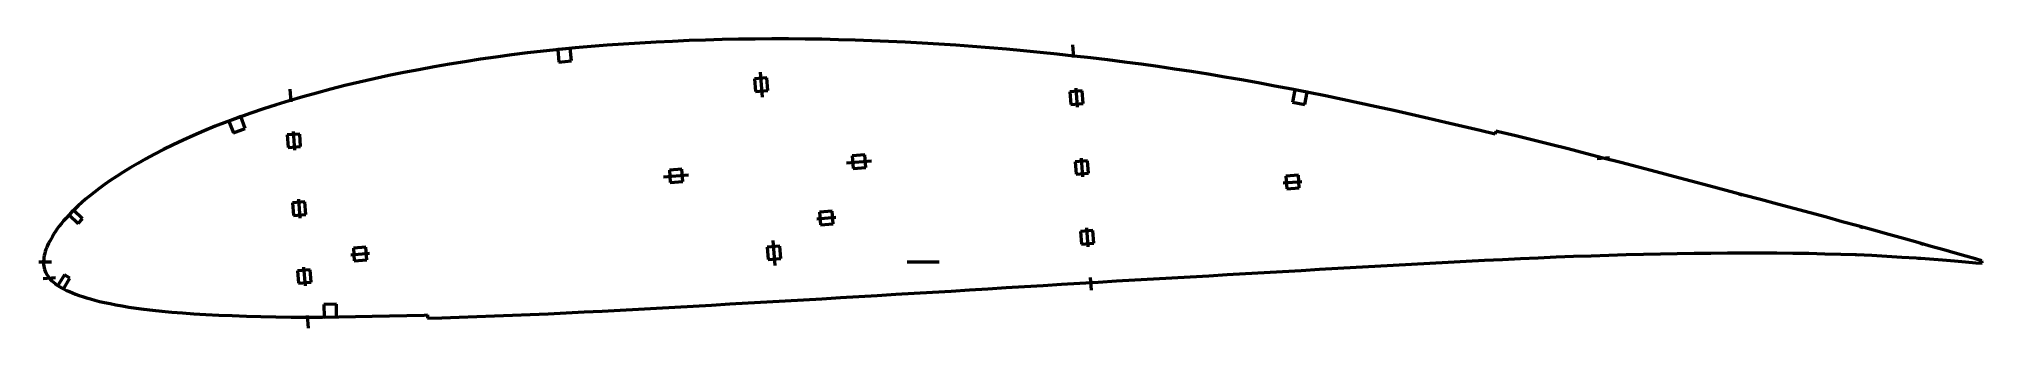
# Model space of a CAD drawing. Header units: metres. Extents: x -232 to 388, y -21 to 71.
import ezdxf

# ---------------------------------------------------------------- set-up
doc = ezdxf.new("R2010")
doc.units = ezdxf.units.M
for name, color, linetype, lineweight in [('FoilLayer', 1, 'Continuous', 50), ('StringerLayer', 1, 'Continuous', 50), ('SubLayer', 1, 'Continuous', 50)]:
    doc.layers.add(name, color=color, linetype=linetype, lineweight=lineweight)

msp = doc.modelspace()

# ---------------------------------------------------------------- linework, layer by layer
at = {"layer": 'FoilLayer'}
for p, q in [((-56.32, 68.6), (-61.44, 68.15)), ((-51.17, 69), (-56.32, 68.6)), ((-45.99, 69.37), (-51.17, 69)), ((-40.78, 69.7), (-45.99, 69.37)), ((-35.55, 70), (-40.78, 69.7)), ((-30.31, 70.25), (-35.55, 70)), ((-25.06, 70.47), (-30.31, 70.25)), ((-19.8, 70.66), (-25.06, 70.47)), ((-14.52, 70.8), (-19.8, 70.66)), ((-9.24, 70.91), (-14.52, 70.8)), ((-3.94, 70.98), (-9.24, 70.91)), ((1.35, 71.01), (-3.94, 70.98)), ((6.65, 71.01), (1.35, 71.01)), ((11.95, 70.97), (6.65, 71.01)), ((17.26, 70.9), (11.95, 70.97)), ((22.58, 70.78), (17.26, 70.9)), ((27.9, 70.63), (22.58, 70.78)), ((33.23, 70.45), (27.9, 70.63)), ((38.58, 70.23), (33.23, 70.45)), ((43.93, 69.97), (38.58, 70.23)), ((49.29, 69.68), (43.93, 69.97)), ((54.66, 69.35), (49.29, 69.68)), ((60.04, 68.99), (54.66, 69.35)), ((65.43, 68.6), (60.04, 68.99)), ((70.82, 68.17), (65.43, 68.6)), ((-106.43, 62.11), (-111.28, 61.23)), ((-101.53, 62.96), (-106.43, 62.11)), ((-96.6, 63.77), (-101.53, 62.96)), ((-91.64, 64.53), (-96.6, 63.77)), ((-86.66, 65.24), (-91.64, 64.53)), ((-81.65, 65.91), (-86.66, 65.24)), ((-76.62, 66.54), (-81.65, 65.91)), ((-71.57, 67.12), (-76.62, 66.54)), ((-66.52, 67.66), (-71.57, 67.12)), ((-61.44, 68.15), (-66.52, 67.66)), ((76.22, 67.72), (70.82, 68.17)), ((81.61, 67.23), (76.22, 67.72)), ((87, 66.71), (81.61, 67.23)), ((92.38, 66.16), (87, 66.71)), ((97.75, 65.58), (92.38, 66.16)), ((103.12, 64.97), (97.75, 65.58)), ((108.47, 64.33), (103.12, 64.97)), ((113.83, 63.65), (108.47, 64.33)), ((119.18, 62.93), (113.83, 63.65)), ((124.53, 62.19), (119.18, 62.93)), ((129.87, 61.41), (124.53, 62.19)), ((-134.83, 56.14), (-139.38, 54.98)), ((-130.23, 57.25), (-134.83, 56.14)), ((-125.57, 58.31), (-130.23, 57.25)), ((-120.86, 59.33), (-125.57, 58.31)), ((-116.1, 60.3), (-120.86, 59.33)), ((-111.28, 61.23), (-116.1, 60.3)), ((135.2, 60.6), (129.87, 61.41)), ((140.54, 59.76), (135.2, 60.6)), ((145.87, 58.88), (140.54, 59.76)), ((151.2, 57.96), (145.87, 58.88)), ((156.54, 57.01), (151.2, 57.96)), ((161.89, 56.02), (156.54, 57.01)), ((167.25, 55), (161.89, 56.02)), ((-156.79, 50.07), (-160.88, 48.76)), ((-152.59, 51.34), (-156.79, 50.07)), ((-148.28, 52.58), (-152.59, 51.34)), ((-143.87, 53.79), (-148.28, 52.58)), ((-139.38, 54.98), (-143.87, 53.79)), ((172.62, 53.95), (167.25, 55)), ((178.01, 52.87), (172.62, 53.95)), ((183.41, 51.75), (178.01, 52.87)), ((188.84, 50.58), (183.41, 51.75)), ((194.31, 49.39), (188.84, 50.58)), ((-172.53, 44.62), (-176.2, 43.19)), ((-168.75, 46.03), (-172.53, 44.62)), ((-164.87, 47.41), (-168.75, 46.03)), ((-160.88, 48.76), (-164.87, 47.41)), ((199.81, 48.18), (194.31, 49.39)), ((205.32, 46.95), (199.81, 48.18)), ((210.83, 45.7), (205.32, 46.95)), ((216.34, 44.43), (210.83, 45.7)), ((221.85, 43.13), (216.34, 44.43)), ((-189.69, 37.27), (-192.74, 35.78)), ((-186.51, 38.77), (-189.69, 37.27)), ((-183.2, 40.26), (-186.51, 38.77)), ((-179.76, 41.73), (-183.2, 40.26)), ((-176.2, 43.19), (-179.76, 41.73)), ((227.38, 41.81), (221.85, 43.13)), ((232.15, 40.66), (227.38, 41.81)), ((232.39, 41.68), (232.15, 40.66)), ((233.16, 41.49), (232.39, 41.68)), ((238.7, 40.14), (233.16, 41.49)), ((244.27, 38.77), (238.7, 40.14)), ((249.83, 37.39), (244.27, 38.77)), ((255.4, 35.98), (249.83, 37.39)), ((-200.95, 31.39), (-203.36, 29.98)), ((-198.37, 32.83), (-200.95, 31.39)), ((-195.63, 34.29), (-198.37, 32.83)), ((-192.74, 35.78), (-195.63, 34.29)), ((260.99, 34.54), (255.4, 35.98)), ((266.6, 33.09), (260.99, 34.54)), ((272.22, 31.64), (266.6, 33.09)), ((277.84, 30.18), (272.22, 31.64)), ((-209.7, 25.93), (-211.53, 24.66)), ((-207.73, 27.25), (-209.7, 25.93)), ((-205.62, 28.6), (-207.73, 27.25)), ((-203.36, 29.98), (-205.62, 28.6)), ((283.46, 28.71), (277.84, 30.18)), ((289.08, 27.24), (283.46, 28.71)), ((294.7, 25.75), (289.08, 27.24)), ((300.3, 24.27), (294.7, 25.75)), ((-218.83, 18.9), (-219.99, 17.85)), ((-217.59, 19.98), (-218.83, 18.9)), ((-216.25, 21.1), (-217.59, 19.98)), ((-214.8, 22.25), (-216.25, 21.1)), ((-213.23, 23.43), (-214.8, 22.25)), ((-211.53, 24.66), (-213.23, 23.43)), ((305.87, 22.79), (300.3, 24.27)), ((311.39, 21.32), (305.87, 22.79)), ((316.84, 19.88), (311.39, 21.32)), ((322.2, 18.46), (316.84, 19.88)), ((-224.59, 13.07), (-225.32, 12.2)), ((-223.81, 13.97), (-224.59, 13.07)), ((-222.96, 14.9), (-223.81, 13.97)), ((-222.04, 15.85), (-222.96, 14.9)), ((-221.05, 16.84), (-222.04, 15.85)), ((-219.99, 17.85), (-221.05, 16.84)), ((327.48, 17.04), (322.2, 18.46)), ((332.69, 15.63), (327.48, 17.04)), ((337.82, 14.22), (332.69, 15.63)), ((342.89, 12.82), (337.82, 14.22)), ((347.89, 11.48), (342.89, 12.82)), ((-229.03, 6.66), (-229.4, 5.97)), ((-228.62, 7.4), (-229.03, 6.66)), ((-228.18, 8.16), (-228.62, 7.4)), ((-227.7, 8.93), (-228.18, 8.16)), ((-227.18, 9.71), (-227.7, 8.93)), ((-226.61, 10.52), (-227.18, 9.71)), ((-225.99, 11.35), (-226.61, 10.52)), ((-225.32, 12.2), (-225.99, 11.35)), ((352.83, 10.13), (347.89, 11.48)), ((357.71, 8.77), (352.83, 10.13)), ((362.44, 7.45), (357.71, 8.77)), ((366.97, 6.18), (362.44, 7.45)), ((-230.99, 0.3), (-231, -0.32)), ((-230.96, 0.88), (-230.99, 0.3)), ((-230.88, 1.45), (-230.96, 0.88)), ((-230.78, 2.05), (-230.88, 1.45)), ((-230.64, 2.68), (-230.78, 2.05)), ((-230.46, 3.29), (-230.64, 2.68)), ((-230.25, 3.93), (-230.46, 3.29)), ((-230, 4.6), (-230.25, 3.93)), ((-229.72, 5.29), (-230, 4.6)), ((-229.4, 5.97), (-229.72, 5.29)), ((217.13, -0.05), (222.93, 0.26)), ((222.93, 0.26), (228.71, 0.55)), ((228.71, 0.55), (234.47, 0.83)), ((234.47, 0.83), (240.21, 1.09)), ((240.21, 1.09), (245.9, 1.35)), ((245.9, 1.35), (251.55, 1.59)), ((251.55, 1.59), (257.18, 1.8)), ((257.18, 1.8), (262.8, 1.99)), ((262.8, 1.99), (268.4, 2.17)), ((268.4, 2.17), (273.97, 2.34)), ((273.97, 2.34), (279.45, 2.5)), ((279.45, 2.5), (284.85, 2.62)), ((284.85, 2.62), (290.24, 2.7)), ((290.24, 2.7), (295.62, 2.77)), ((295.62, 2.77), (300.97, 2.85)), ((300.97, 2.85), (306.25, 2.89)), ((306.25, 2.89), (311.52, 2.88)), ((311.52, 2.88), (316.77, 2.86)), ((316.77, 2.86), (321.98, 2.87)), ((321.98, 2.87), (327.12, 2.85)), ((327.12, 2.85), (332.24, 2.76)), ((332.24, 2.76), (337.37, 2.63)), ((337.37, 2.63), (342.47, 2.5)), ((342.47, 2.5), (347.45, 2.35)), ((347.45, 2.35), (352.33, 2.12)), ((352.33, 2.12), (357.15, 1.85)), ((357.15, 1.85), (361.87, 1.56)), ((361.87, 1.56), (366.42, 1.27)), ((366.42, 1.27), (370.74, 0.96)), ((371.25, 4.98), (366.97, 6.18)), ((370.74, 0.96), (374.83, 0.65)), ((375.25, 3.87), (371.25, 4.98)), ((374.83, 0.65), (378.65, 0.35)), ((378.93, 2.82), (375.25, 3.87)), ((378.65, 0.35), (382.21, 0.06)), ((382.3, 1.84), (378.93, 2.82)), ((382.21, 0.06), (385.48, -0.22)), ((385.43, 0.96), (382.3, 1.84)), ((387.37, 0.38), (385.43, 0.96)), ((387.51, -0.42), (387.37, 0.38)), ((-231, -0.32), (-230.98, -0.81)), ((-230.98, -0.81), (-230.93, -1.34)), ((-230.93, -1.34), (-230.84, -1.86)), ((-230.84, -1.86), (-230.71, -2.38)), ((-230.71, -2.38), (-230.52, -2.91)), ((-230.52, -2.91), (-230.28, -3.44)), ((-230.28, -3.44), (-230, -3.95)), ((-230, -3.95), (-229.67, -4.46)), ((-229.67, -4.46), (-229.29, -4.97)), ((-229.29, -4.97), (-228.85, -5.47)), ((-228.85, -5.47), (-228.37, -5.95)), ((-228.37, -5.95), (-227.84, -6.43)), ((105.49, -6.39), (111.35, -6.04)), ((111.35, -6.04), (117.21, -5.7)), ((117.21, -5.7), (123.09, -5.37)), ((123.09, -5.37), (128.97, -5.04)), ((128.97, -5.04), (134.86, -4.71)), ((134.86, -4.71), (140.75, -4.37)), ((140.75, -4.37), (146.64, -4.02)), ((146.64, -4.02), (152.53, -3.67)), ((152.53, -3.67), (158.42, -3.33)), ((158.42, -3.33), (164.32, -3)), ((164.32, -3), (170.21, -2.67)), ((170.21, -2.67), (176.09, -2.33)), ((176.09, -2.33), (181.97, -1.98)), ((181.97, -1.98), (187.84, -1.65)), ((187.84, -1.65), (193.7, -1.32)), ((193.7, -1.32), (199.56, -1)), ((199.56, -1), (205.43, -0.69)), ((205.43, -0.69), (211.29, -0.37)), ((211.29, -0.37), (217.13, -0.05)), ((385.48, -0.22), (387.51, -0.42)), ((-227.84, -6.43), (-227.26, -6.9)), ((-227.26, -6.9), (-226.64, -7.35)), ((-226.64, -7.35), (-225.97, -7.8)), ((-225.97, -7.8), (-225.24, -8.22)), ((-225.24, -8.22), (-224.46, -8.64)), ((-224.46, -8.64), (-223.63, -9.05)), ((-223.63, -9.05), (-222.73, -9.44)), ((-222.73, -9.44), (-221.77, -9.84)), ((-221.77, -9.84), (-220.76, -10.23)), ((-220.76, -10.23), (-219.68, -10.62)), ((-219.68, -10.62), (-218.53, -11.01)), ((-218.53, -11.01), (-217.31, -11.4)), ((-217.31, -11.4), (-216.01, -11.78)), ((-216.01, -11.78), (-214.62, -12.16)), ((-214.62, -12.16), (-213.12, -12.53)), ((-0.28, -12.7), (5.6, -12.37)), ((5.6, -12.37), (11.48, -12.03)), ((11.48, -12.03), (17.36, -11.69)), ((17.36, -11.69), (23.24, -11.34)), ((23.24, -11.34), (29.12, -10.99)), ((29.12, -10.99), (35.01, -10.64)), ((35.01, -10.64), (40.89, -10.29)), ((40.89, -10.29), (46.77, -9.95)), ((46.77, -9.95), (52.65, -9.59)), ((52.65, -9.59), (58.53, -9.24)), ((58.53, -9.24), (64.41, -8.87)), ((64.41, -8.87), (70.28, -8.51)), ((70.28, -8.51), (76.15, -8.15)), ((76.15, -8.15), (82.02, -7.79)), ((82.02, -7.79), (87.89, -7.44)), ((87.89, -7.44), (93.76, -7.09)), ((93.76, -7.09), (99.63, -6.74)), ((99.63, -6.74), (105.49, -6.39)), ((-213.12, -12.53), (-211.52, -12.9)), ((-211.52, -12.9), (-209.79, -13.26)), ((-209.79, -13.26), (-207.94, -13.63)), ((-207.94, -13.63), (-205.95, -14)), ((-205.95, -14), (-203.8, -14.36)), ((-203.8, -14.36), (-201.48, -14.71)), ((-201.48, -14.71), (-198.97, -15.04)), ((-198.97, -15.04), (-196.25, -15.36)), ((-196.25, -15.36), (-193.3, -15.66)), ((-193.3, -15.66), (-190.12, -15.96)), ((-190.12, -15.96), (-186.71, -16.24)), ((-186.71, -16.24), (-183.07, -16.5)), ((-183.07, -16.5), (-179.2, -16.72)), ((-179.2, -16.72), (-175.11, -16.92)), ((-175.11, -16.92), (-170.79, -17.09)), ((-170.79, -17.09), (-166.3, -17.24)), ((-166.3, -17.24), (-161.65, -17.36)), ((-161.65, -17.36), (-156.9, -17.46)), ((-156.9, -17.46), (-152.04, -17.53)), ((-152.04, -17.53), (-147.08, -17.54)), ((-147.08, -17.54), (-141.99, -17.53)), ((-141.99, -17.53), (-136.79, -17.48)), ((-136.79, -17.48), (-131.5, -17.4)), ((-131.5, -17.4), (-126.13, -17.3)), ((-126.13, -17.3), (-120.67, -17.18)), ((-120.67, -17.18), (-115.15, -17.05)), ((-115.15, -17.05), (-109.59, -16.91)), ((-109.59, -16.91), (-108.54, -16.88)), ((-108.54, -16.88), (-108.51, -17.93)), ((-108.51, -17.93), (-103.98, -17.8)), ((-103.98, -17.8), (-98.39, -17.62)), ((-98.39, -17.62), (-92.77, -17.41)), ((-92.77, -17.41), (-87.11, -17.19)), ((-87.11, -17.19), (-81.42, -16.96)), ((-81.42, -16.96), (-75.72, -16.72)), ((-75.72, -16.72), (-70.01, -16.47)), ((-70.01, -16.47), (-64.3, -16.2)), ((-64.3, -16.2), (-58.57, -15.91)), ((-58.57, -15.91), (-52.82, -15.61)), ((-52.82, -15.61), (-47.03, -15.3)), ((-47.03, -15.3), (-41.23, -14.99)), ((-41.23, -14.99), (-35.41, -14.68)), ((-35.41, -14.68), (-29.59, -14.37)), ((-29.59, -14.37), (-23.75, -14.04)), ((-23.75, -14.04), (-17.89, -13.7)), ((-17.89, -13.7), (-12.02, -13.37)), ((-12.02, -13.37), (-6.15, -13.04)), ((-6.15, -13.04), (-0.28, -12.7))]:
    msp.add_line(p, q, dxfattribs=at)
at = {"layer": 'StringerLayer'}
for p, q in [((-62.97, 68), (-66.95, 67.62)), ((-66.95, 67.62), (-66.56, 63.64)), ((-66.56, 63.64), (-62.58, 64.02)), ((-62.58, 64.02), (-62.97, 68)), ((168.25, 54.81), (167.48, 50.88)), ((167.48, 50.88), (171.41, 50.12)), ((172.17, 54.04), (168.25, 54.81)), ((171.41, 50.12), (172.17, 54.04)), ((-168.1, 46.28), (-171.85, 44.88)), ((-171.85, 44.88), (-170.45, 41.13)), ((-166.7, 42.53), (-168.1, 46.28)), ((-170.45, 41.13), (-166.7, 42.53)), ((-221.43, 16.5), (-222.81, 15.05)), ((-222.81, 15.05), (-219.93, 12.28)), ((-218.54, 13.73), (-221.43, 16.5)), ((-219.93, 12.28), (-218.54, 13.73)), ((-224.37, -4.09), (-226.4, -7.54)), ((-224.68, -8.56), (-222.65, -5.11)), ((-222.65, -5.11), (-224.37, -4.09)), ((-226.4, -7.54), (-224.68, -8.56)), ((-137.55, -13.48), (-141.55, -13.52)), ((-141.55, -13.52), (-141.51, -17.52)), ((-141.51, -17.52), (-137.51, -17.48)), ((-137.51, -17.48), (-137.55, -13.48))]:
    msp.add_line(p, q, dxfattribs=at)
at = {"layer": 'SubLayer'}
for p, q in [((97.26, 69.12), (97.57, 65.13)), ((-0.22, 58.61), (-4.21, 58.31)), ((-4.21, 58.31), (-3.9, 54.32)), ((-2.37, 60.45), (-1.75, 52.48)), ((0.09, 54.63), (-0.22, 58.61)), ((-152.39, 55), (-152.08, 51.01)), ((-3.9, 54.32), (0.09, 54.63)), ((100.4, 54.45), (96.41, 54.15)), ((96.41, 54.15), (96.71, 50.16)), ((96.71, 50.16), (100.7, 50.46)), ((98.32, 55.3), (98.78, 49.31)), ((100.7, 50.46), (100.4, 54.45)), ((-149.29, 40.74), (-153.28, 40.43)), ((-153.28, 40.43), (-152.97, 36.45)), ((-151.36, 41.58), (-150.9, 35.6)), ((-148.98, 36.75), (-149.29, 40.74)), ((-152.97, 36.45), (-148.98, 36.75)), ((25.2, 31.62), (33.18, 32.23)), ((31.03, 34.08), (27.04, 33.77)), ((27.04, 33.77), (27.35, 29.78)), ((31.34, 30.09), (31.03, 34.08)), ((102.11, 32.22), (98.12, 31.91)), ((98.12, 31.91), (98.42, 27.93)), ((100.04, 33.06), (100.5, 27.08)), ((102.41, 28.23), (102.11, 32.22)), ((264.68, 32.92), (268.67, 33.23)), ((-33.18, 27.13), (-25.2, 27.74)), ((-27.35, 29.58), (-31.34, 29.28)), ((-31.34, 29.28), (-31.03, 25.29)), ((-31.03, 25.29), (-27.04, 25.6)), ((-27.04, 25.6), (-27.35, 29.58)), ((27.35, 29.78), (31.34, 30.09)), ((98.42, 27.93), (102.41, 28.23)), ((164.51, 25.21), (170.49, 25.67)), ((169.34, 27.59), (165.36, 27.28)), ((165.36, 27.28), (165.66, 23.29)), ((169.65, 23.6), (169.34, 27.59)), ((-147.63, 19.13), (-151.61, 18.82)), ((-151.61, 18.82), (-151.31, 14.83)), ((-149.7, 19.97), (-149.24, 13.99)), ((-147.32, 15.14), (-147.63, 19.13)), ((165.66, 23.29), (169.65, 23.6)), ((310.33, 21.09), (310.6, 22.05)), ((-151.31, 14.83), (-147.32, 15.14)), ((15.75, 13.77), (21.73, 14.23)), ((20.58, 16.14), (16.6, 15.84)), ((16.6, 15.84), (16.9, 11.85)), ((20.89, 12.16), (20.58, 16.14)), ((2.37, -1.09), (1.75, 6.89)), ((16.9, 11.85), (20.89, 12.16)), ((103.82, 9.99), (99.83, 9.68)), ((99.83, 9.68), (100.14, 5.69)), ((101.75, 10.83), (102.21, 4.85)), ((104.12, 6), (103.82, 9.99)), ((348.95, 10.68), (349.23, 11.64)), ((368.21, 5.31), (368.5, 6.27)), ((-232.5, 0), (-228.5, 0)), ((-133.01, 2.32), (-127.03, 2.78)), ((-128.18, 4.7), (-132.16, 4.39)), ((-132.16, 4.39), (-131.86, 0.4)), ((-131.86, 0.4), (-127.87, 0.71)), ((-127.87, 0.71), (-128.18, 4.7)), ((3.9, 5.04), (-0.09, 4.74)), ((-0.09, 4.74), (0.22, 0.75)), ((0.22, 0.75), (4.21, 1.06)), ((4.21, 1.06), (3.9, 5.04)), ((44.5, 0), (54.7, 0)), ((100.14, 5.69), (104.12, 6)), ((307.53, 2.38), (307.57, 3.38)), ((347.54, 1.84), (347.6, 2.84)), ((367.51, 0.69), (367.57, 1.69)), ((-231.18, -5.24), (-227.2, -4.93)), ((-145.96, -2.49), (-149.95, -2.79)), ((-149.95, -2.79), (-149.64, -6.78)), ((-148.03, -1.64), (-147.57, -7.63)), ((-145.66, -6.47), (-145.96, -2.49)), ((102.96, -4.99), (103.27, -8.98)), ((-149.64, -6.78), (-145.66, -6.47)), ((-146.85, -17.05), (-146.54, -21.04))]:
    msp.add_line(p, q, dxfattribs=at)

doc.saveas('drawing.dxf')
